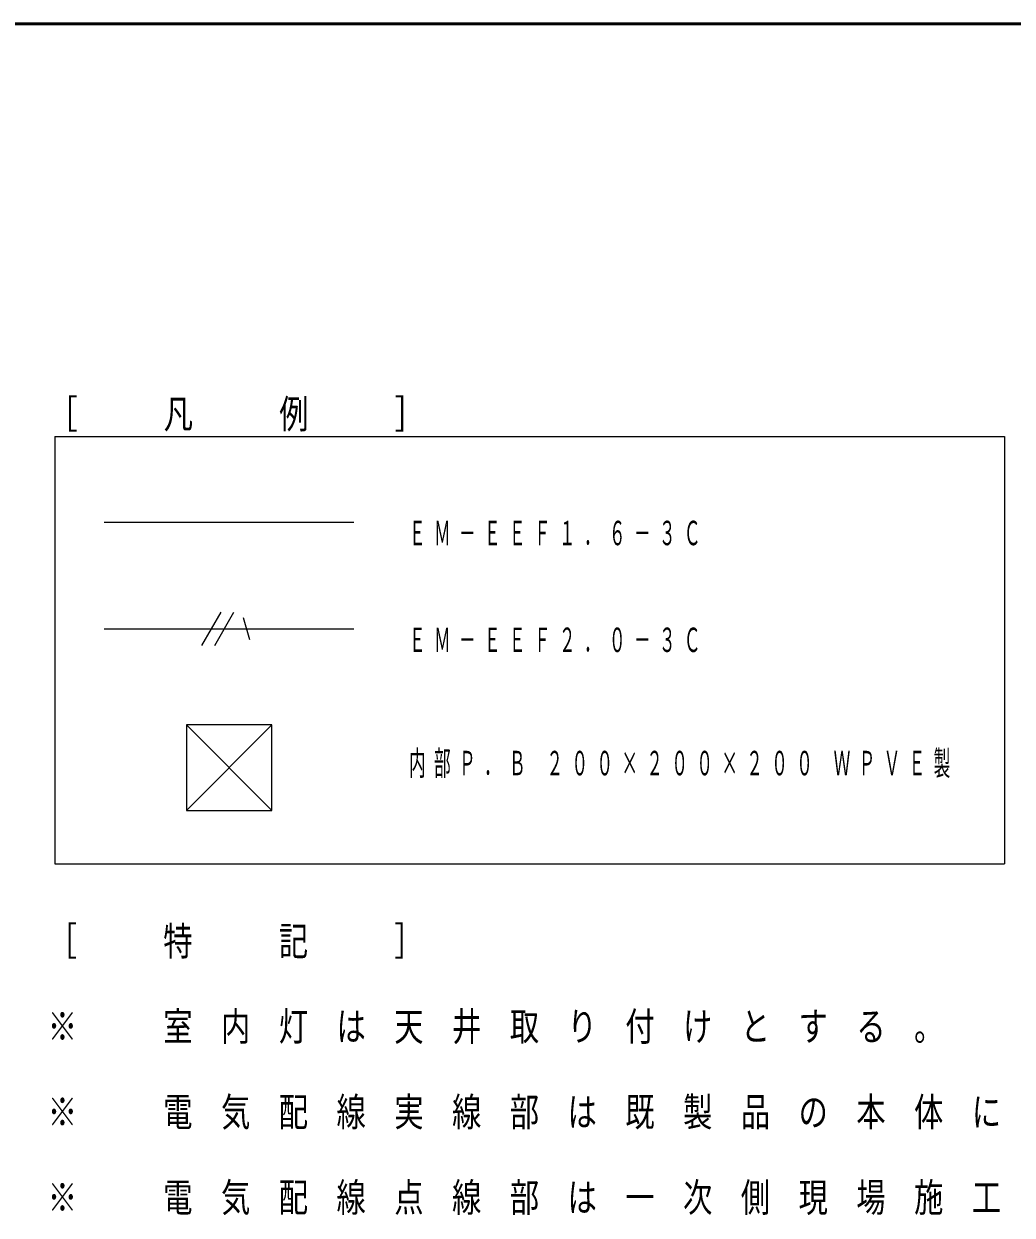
# Model space of a CAD drawing. Units: millimetres, scale not verified. Extents: x -11550 to 0, y -44550 to 8010.
# Drawn here: x -7000 to -4687, y -30418 to -27630 of the extents above; entities that cross this region are included whole.
import ezdxf

# ---------------------------------------------------------------- set-up
doc = ezdxf.new("R2010")
doc.units = ezdxf.units.MM
doc.header["$LTSCALE"] = 30
doc.layers.add('layer1', color=4, linetype='Continuous', lineweight=25)
doc.styles.add('ＭＳ ゴシック', font='')
doc.styles.get('ＭＳ ゴシック').set_extended_font_data('MS Gothic')

msp = doc.modelspace()

# ---------------------------------------------------------------- linework, layer by layer
at = {"layer": 'layer1', "color": 7, "lineweight": 50}
msp.add_line((0, -27630), (-11550, -27630), dxfattribs=at)
at = {"layer": 'layer1', "color": 3}
for p, q in [((-6928.04, -28596.04), (-4704.87, -28596.04)), ((-6928.04, -28596.04), (-6928.04, -29596.04)), ((-4704.87, -28596.04), (-4704.87, -29596.04)), ((-6928.04, -29596.04), (-4704.87, -29596.04))]:
    msp.add_line(p, q, dxfattribs=at)
at = {"layer": 'layer1', "color": 6}
for p, q in [((-6812.07, -28796.04), (-6227.71, -28796.04)), ((-6812.07, -29046.04), (-6227.71, -29046.04)), ((-6619.89, -29271.04), (-6419.89, -29471.04)), ((-6419.89, -29271.04), (-6619.89, -29471.04)), ((-6619.89, -29271.04), (-6619.89, -29471.04)), ((-6419.89, -29271.04), (-6619.89, -29271.04)), ((-6419.89, -29471.04), (-6419.89, -29271.04)), ((-6619.89, -29471.04), (-6419.89, -29471.04))]:
    msp.add_line(p, q, dxfattribs=at)
at = {"layer": 'layer1', "color": 20}
for p, q in [((-6583.64, -29085.01), (-6538.64, -29007.07)), ((-6553.64, -29085.01), (-6508.64, -29007.07)), ((-6471.14, -29072.02), (-6486.14, -29020.06))]:
    msp.add_line(p, q, dxfattribs=at)

# ---------------------------------------------------------------- texts
at = {"layer": 'layer1', "color": 20, "char_height": 67.08, "attachment_point": 7, "style": 'ＭＳ ゴシック'}
for s, insert in [('\\T1.97;\\W0.75;［\u3000凡\u3000例\u3000］', (-6943.29, -28584.62)), ('\\T1.97;\\W0.75;［\u3000特\u3000記\u3000］', (-6944.4, -29818.28)), ('\\T1.97;\\W0.75;※\u3000室内灯は天井取り付けとする。', (-6944.4, -30018.28)), ('\\T1.97;\\W0.75;※\u3000電気配線実線部は既製品の本体に含む。', (-6944.4, -30218.28)), ('\\T1.97;\\W0.75;※\u3000電気配線点線部は一次側現場施工', (-6944.4, -30418.28))]:
    msp.add_mtext(s, dxfattribs=dict(at, insert=insert))
at = {"layer": 'layer1', "color": 3, "char_height": 57.18, "attachment_point": 7, "style": 'ＭＳ ゴシック'}
for s, insert in [('\\T1.5;\\W0.5;ＥＭ－ＥＥＦ１．６－３Ｃ', (-6098.75, -28851.2)), ('\\T1.5;\\W0.5;ＥＭ－ＥＥＦ２．０－３Ｃ', (-6098.75, -29101.2)), ('\\T1.5;\\W0.5;内部Ｐ．Ｂ\\~２００×２００×２００\\~ＷＰＶＥ製', (-6098.75, -29395.18))]:
    msp.add_mtext(s, dxfattribs=dict(at, insert=insert))

doc.saveas('drawing.dxf')
